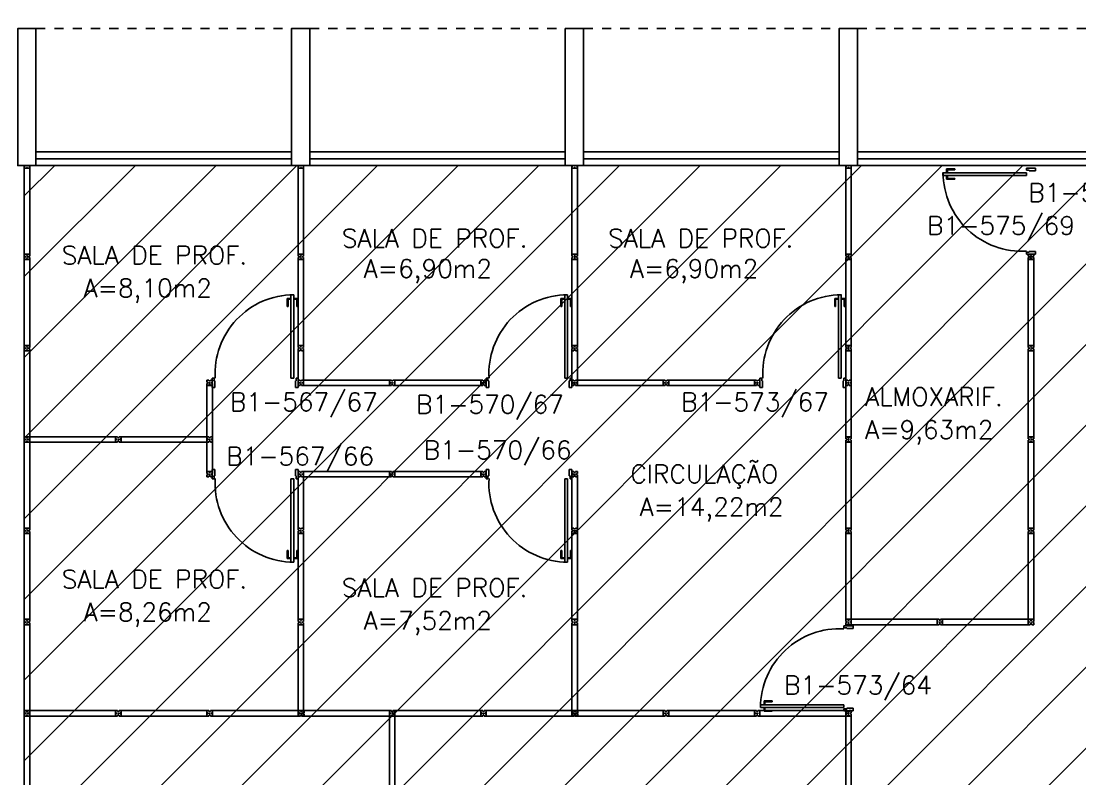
# Model space of a CAD drawing. Extents: x -16 to 243, y 482 to 579.
# Drawn here: x 96.22 to 107.82, y 560.48 to 568.78 of the extents above; entities that cross this region are included whole.
import ezdxf

# ---------------------------------------------------------------- set-up
doc = ezdxf.new("R2010")
doc.units = 0
doc.header["$LTSCALE"] = 0.02
doc.header["$MEASUREMENT"] = 0
doc.linetypes.add('HIDDEN2', pattern=[0.1875, 0.125, -0.0625])
doc.layers.get('0').update_dxf_attribs({"linetype": 'CONTINUOUS'})
for name, color, linetype in [('AREA', 2, 'CONTINUOUS'), ('CENTRO_DE_CUSTO', 1, 'CONTINUOUS'), ('DIV', 2, 'CONTINUOUS'), ('ESQ', 1, 'CONTINUOUS'), ('ESTR', 3, 'CONTINUOUS'), ('PROJ', 1, 'HIDDEN2'), ('TEXTO', 2, 'CONTINUOUS'), ('TEXTO-ENDEREÇO', 2, 'CONTINUOUS'), ('USO1', 2, 'CONTINUOUS')]:
    doc.layers.add(name, color=color, linetype=linetype)
doc.styles.add('1', font='romans.shx')
doc.styles.add('UNB-100', font='simplex.shx', dxfattribs={"height": 0.2})
doc.styles.add('UNB-100-1', font='simplex.shx', dxfattribs={"height": 0.2})
doc.dimstyles.new('1-600', dxfattribs={"dimtxt": 1.1, "dimasz": 2.5, "dimexe": 2, "dimexo": 4, "dimgap": 0.2, "dimtad": 1, "dimdec": 0, "dimzin": 4, "dimdsep": 46, "dimlunit": 6, "dimtxsty": '1', "dimblk1": 'NONE', "dimblk2": 'NONE', "dimsah": 1, "dimcen": 0, "dimclrd": 2, "dimclre": 2, "dimclrt": 2, "dimadec": 0, "dimazin": 0, "dimtfac": 1, "dimtdec": 0, "dimtmove": 2, "dimatfit": 3, "dimldrblk": 'NONE', "dimfxl": 0, "dimtolj": 1, "dimtzin": 0, "dimarcsym": 0})

# ---------------------------------------------------------------- blocks, each defined once
blk = doc.blocks.new('PDV2D-SLN')
at = {"layer": 'DIV'}
for p, q in [((0.03, 0.05), (0.06, 0.05)), ((0.03, 0.035), (0.03, 0.05)), ((0.03, -0.035), (0.03, 0.035)), ((0.06, 0.05), (0.06, -0.02)), ((0.941, 0.05), (0.941, -0.02)), ((0.971, 0.05), (0.941, 0.05)), ((0.971, 0.035), (0.971, 0.05)), ((0.971, -0.035), (0.971, 0.035)), ((0.03, -0.05), (0.03, -0.035)), ((0.05, -0.05), (0.03, -0.05)), ((0.05, -0.02), (0.06, -0.02)), ((0.05, -0.02), (0.05, -0.05)), ((0.079, -0.05), (0.109, -0.05)), ((0.079, -0.05), (0.079, -0.965)), ((0.109, -0.05), (0.109, -0.965)), ((0.951, -0.02), (0.941, -0.02)), ((0.951, -0.02), (0.951, -0.05)), ((0.951, -0.05), (0.971, -0.05)), ((0.971, -0.05), (0.971, -0.035)), ((0.109, -0.965), (0.079, -0.965))]:
    blk.add_line(p, q, dxfattribs=at)
at = {"layer": 'DIV', "color": 1}
for p, q in [((0.036, -0.925), (0.036, -0.835)), ((0.046, -0.835), (0.036, -0.835)), ((0.036, -0.925), (0.076, -0.925)), ((0.046, -0.915), (0.046, -0.835)), ((0.046, -0.915), (0.076, -0.915)), ((0.141, -0.915), (0.111, -0.915)), ((0.151, -0.925), (0.111, -0.925)), ((0.141, -0.915), (0.141, -0.835)), ((0.141, -0.835), (0.151, -0.835)), ((0.151, -0.925), (0.151, -0.835))]:
    blk.add_line(p, q, dxfattribs=at)
blk.add_arc((0.076, -0.1), 0.864, 270.1564, 3.345, dxfattribs=at)
blk = doc.blocks.new('DIV-SLN')
for p, q in [((-0.0051, 0), (0.0051, 0)), ((0, -0.0051), (0, 0.0051)), ((0.0205, 0.006), (0.03, 0.006)), ((0.0205, -0.006), (0.0205, 0.006)), ((0.03, 0.03), (0.97, 0.03)), ((0.03, 0.03), (0.03, -0.03)), ((0.03, 0.009), (0.03, 0.027)), ((0.03, 0.005), (0.03, -0.005)), ((0.97, 0.03), (0.97, -0.03)), ((0.9795, 0.006), (0.97, 0.006)), ((0.97, 0.005), (0.97, -0.005)), ((0.9795, -0.006), (0.9795, 0.006)), ((1.0051, 0), (0.9949, 0)), ((0.9949, 0), (1.0051, 0)), ((1, -0.0051), (1, 0.0051)), ((0.0205, -0.006), (0.03, -0.006)), ((0.03, -0.03), (0.03, -0.009)), ((0.03, -0.009), (0.03, -0.027)), ((0.03, -0.03), (0.97, -0.03)), ((0.9795, -0.006), (0.97, -0.006))]:
    blk.add_line(p, q)
blk = doc.blocks.new('MTT-SLN')
for p, q in [((-0.008, 0.03), (-0.03, 0.03)), ((-0.03, 0.03), (-0.03, 0.006)), ((-0.0185, 0.006), (-0.03, 0.006)), ((-0.0185, -0.006), (-0.0185, 0.006)), ((-0.008, 0.03), (-0.008, 0.02)), ((-0.008, 0.02), (0.008, 0.02)), ((-0.0051, 0), (0.0051, 0)), ((0, -0.0051), (0, 0.0051)), ((0.008, 0.03), (0.03, 0.03)), ((0.008, 0.03), (0.008, 0.02)), ((0.0205, -0.006), (0.0205, 0.006)), ((0.0205, 0.006), (0.03, 0.006)), ((0.03, 0.006), (0.03, 0.03)), ((-0.03, -0.03), (-0.03, -0.006)), ((-0.0185, -0.006), (-0.03, -0.006)), ((-0.008, -0.03), (-0.03, -0.03)), ((-0.008, -0.02), (0.008, -0.02)), ((-0.008, -0.03), (-0.008, -0.02)), ((0.008, -0.03), (0.008, -0.02)), ((0.008, -0.03), (0.03, -0.03)), ((0.0205, -0.006), (0.03, -0.006)), ((0.03, -0.006), (0.03, -0.03))]:
    blk.add_line(p, q)
blk = doc.blocks.new('DIVMT-SLN')
for p, q in [((-0.03, 0.03), (-0.03, 0.006)), ((-0.008, 0.03), (-0.03, 0.03)), ((-0.0185, 0.006), (-0.03, 0.006)), ((-0.0185, -0.006), (-0.0185, 0.006)), ((-0.008, 0.03), (-0.008, 0.02)), ((-0.008, 0.02), (0.008, 0.02)), ((-0.0051, 0), (0.0051, 0)), ((0.0051, 0), (-0.0051, 0)), ((-0.0051, 0), (0.0051, 0)), ((0, -0.0051), (0, 0.0051)), ((0, 0.0051), (0, -0.0051)), ((0.008, 0.03), (0.008, 0.02)), ((0.008, 0.03), (0.03, 0.03)), ((0.0205, 0.006), (0.03, 0.006)), ((0.0205, -0.006), (0.0205, 0.006)), ((0.0205, 0.006), (0.0205, -0.006)), ((0.0205, 0.006), (0.03, 0.006)), ((0.97, 0.03), (0.03, 0.03)), ((0.03, 0.006), (0.03, 0.03)), ((0.03, -0.03), (0.03, 0.03)), ((0.03, -0.005), (0.03, 0.005)), ((0.97, -0.03), (0.97, 0.03)), ((0.97, 0.03), (0.97, 0.009)), ((0.97, 0.009), (0.97, 0.027)), ((0.9795, 0.006), (0.97, 0.006)), ((0.97, -0.005), (0.97, 0.005)), ((0.9795, 0.006), (0.9795, -0.006)), ((1.0051, 0), (0.9949, 0)), ((1, 0.0051), (1, -0.0051)), ((-0.0185, -0.006), (-0.03, -0.006)), ((-0.03, -0.03), (-0.03, -0.006)), ((-0.008, -0.03), (-0.03, -0.03)), ((-0.008, -0.03), (-0.008, -0.02)), ((-0.008, -0.02), (0.008, -0.02)), ((0.008, -0.03), (0.008, -0.02)), ((0.008, -0.03), (0.03, -0.03)), ((0.0205, -0.006), (0.03, -0.006)), ((0.0205, -0.006), (0.03, -0.006)), ((0.03, -0.006), (0.03, -0.03)), ((0.97, -0.03), (0.03, -0.03)), ((0.9795, -0.006), (0.97, -0.006)), ((0.97, -0.009), (0.97, -0.027))]:
    blk.add_line(p, q)
blk = doc.blocks.new('DIVINI-SLN')
for p, q in [((-0.005, 0), (0.005, 0)), ((0.008, 0.02), (0, 0.02)), ((0, 0.001), (0, 0.02)), ((0, -0.005), (0, 0.005)), ((0, -0.02), (0, 0.001)), ((0.008, 0.03), (0.03, 0.03)), ((0.008, 0.03), (0.008, 0.02)), ((0.02, 0.006), (0.03, 0.006)), ((0.02, 0.006), (0.02, -0.006)), ((0.02, -0.004), (0.02, 0.004)), ((0.023, 0.006), (0.027, 0.006)), ((0.97, 0.03), (0.03, 0.03)), ((0.03, -0.03), (0.03, 0.03)), ((0.03, 0.009), (0.03, 0.027)), ((0.03, -0.005), (0.03, 0.005)), ((0.97, 0.03), (0.97, 0.009)), ((0.97, -0.03), (0.97, 0.03)), ((0.97, 0.009), (0.97, 0.027)), ((0.98, 0.006), (0.97, 0.006)), ((0.97, -0.005), (0.97, 0.005)), ((0.98, 0.006), (0.98, -0.006)), ((0.99, 0), (1.008, 0)), ((0.999, 0.006), (0.999, -0.006)), ((0, -0.02), (0.008, -0.02)), ((0.008, -0.03), (0.008, -0.02)), ((0.008, -0.03), (0.03, -0.03)), ((0.02, -0.006), (0.03, -0.006)), ((0.023, -0.006), (0.027, -0.006)), ((0.03, -0.009), (0.03, -0.027)), ((0.97, -0.03), (0.03, -0.03)), ((0.98, -0.006), (0.97, -0.006)), ((0.97, -0.009), (0.97, -0.027))]:
    blk.add_line(p, q)
blk = doc.blocks.new('PDV2E-SLN')
at = {"layer": 'DIV'}
for p, q in [((0.065, 0.05), (0.065, 0.965)), ((0.095, 0.965), (0.065, 0.965)), ((0.095, 0.05), (0.095, 0.965)), ((0.049, 0.05), (0.029, 0.05)), ((0.029, 0.05), (0.029, 0.035)), ((0.029, 0.035), (0.029, -0.035)), ((0.049, 0.02), (0.049, 0.05)), ((0.049, 0.02), (0.059, 0.02)), ((0.059, -0.05), (0.059, 0.02)), ((0.065, 0.05), (0.095, 0.05)), ((0.928, -0.05), (0.928, 0.02)), ((0.938, 0.02), (0.928, 0.02)), ((0.938, 0.05), (0.958, 0.05)), ((0.938, 0.02), (0.938, 0.05)), ((0.958, 0.05), (0.958, 0.035)), ((0.958, 0.035), (0.958, -0.035)), ((0.029, -0.035), (0.029, -0.05)), ((0.029, -0.05), (0.059, -0.05)), ((0.958, -0.05), (0.928, -0.05)), ((0.958, -0.035), (0.958, -0.05))]:
    blk.add_line(p, q, dxfattribs=at)
at = {"layer": 'DIV', "color": 1}
for p, q in [((0.023, 0.925), (0.063, 0.925)), ((0.023, 0.925), (0.023, 0.835)), ((0.033, 0.835), (0.023, 0.835)), ((0.033, 0.915), (0.063, 0.915)), ((0.033, 0.915), (0.033, 0.835)), ((0.138, 0.925), (0.097, 0.925)), ((0.128, 0.915), (0.097, 0.915)), ((0.128, 0.915), (0.128, 0.835)), ((0.128, 0.835), (0.137, 0.835)), ((0.138, 0.925), (0.138, 0.835))]:
    blk.add_line(p, q, dxfattribs=at)
blk.add_arc((0.063, 0.1), 0.864, 356.655, 89.8436, dxfattribs=at)
blk = doc.blocks.new('*D38')
at = {"color": 2, "linetype": 'ByBlock'}
for p, q in [((96.184, 572.697), (96.184, 577.197)), ((132.184, 572.697), (132.184, 577.197)), ((132.184, 575.197), (96.184, 575.197))]:
    blk.add_line(p, q, dxfattribs=at)
at = {"color": 2, "linetype": 'ByBlock', "insert": (114.184, 576.13), "char_height": 1.1, "attachment_point": 5, "style": '1'}
blk.add_mtext('\\A1;Administração', dxfattribs=at)
blk = doc.blocks.new('_NONE')
at = {"color": 0, "linetype": 'ByBlock'}
blk.add_circle((0, 0), 0.25, dxfattribs=at)

msp = doc.modelspace()

# ---------------------------------------------------------------- hatches: boundary and pattern name
at = {"layer": 'CENTRO_DE_CUSTO'}
h = msp.add_hatch(dxfattribs=at)
h.set_pattern_fill('ANSI31', color=256, scale=5, style=0)
h.set_pattern_definition([(45, (0, -50), (-0.44194174, 0.44194174), [])])
h.paths.add_polyline_path([(96.257, 567.197), (96.257, 557.168), (108.257, 557.168), (108.257, 554.168), (132.213, 554.168), (132.213, 567.197)])

# ---------------------------------------------------------------- linework, layer by layer
msp.add_lwpolyline([(96.257, 567.197), (96.257, 557.168), (108.257, 557.168), (108.257, 554.168), (132.213, 554.168), (132.213, 567.197), (96.257, 567.197)], dxfattribs=at)
at = {"layer": 'DIV'}
for p, q in [((99.257, 564.848), (99.257, 565.168)), ((99.317, 564.848), (99.317, 565.168)), ((102.257, 564.848), (102.257, 565.168)), ((102.317, 564.848), (102.317, 565.168)), ((105.257, 564.848), (105.257, 565.168)), ((105.317, 564.848), (105.317, 565.168)), ((99.257, 563.788), (99.257, 563.228)), ((99.317, 563.788), (99.317, 563.228)), ((102.257, 563.788), (102.257, 563.228)), ((102.317, 563.788), (102.317, 563.228))]:
    msp.add_line(p, q, dxfattribs=at)
at = {"layer": 'ESQ'}
for p, q in [((96.387, 567.347), (99.188, 567.347)), ((99.387, 567.347), (102.188, 567.347)), ((102.387, 567.347), (105.188, 567.347)), ((105.387, 567.347), (108.188, 567.347)), ((96.387, 567.272), (99.188, 567.272)), ((96.387, 567.197), (99.188, 567.197)), ((99.387, 567.272), (102.188, 567.272)), ((99.387, 567.197), (102.188, 567.197)), ((102.387, 567.272), (105.188, 567.272)), ((102.387, 567.197), (105.188, 567.197)), ((105.387, 567.272), (108.188, 567.272)), ((105.387, 567.197), (108.188, 567.197))]:
    msp.add_line(p, q, dxfattribs=at)
at = {"layer": 'ESTR'}
for points in [[(96.384, 567.197), (96.384, 568.697), (96.184, 568.697), (96.184, 567.197)], [(99.384, 567.197), (99.384, 568.697), (99.184, 568.697), (99.184, 567.197)], [(102.384, 567.197), (102.384, 568.697), (102.184, 568.697), (102.184, 567.197)], [(105.384, 567.197), (105.384, 568.697), (105.184, 568.697), (105.184, 567.197)]]:
    msp.add_lwpolyline(points, close=True, dxfattribs=at)
at = {"layer": 'PROJ'}
for p, q in [((96.387, 568.697), (99.187, 568.697)), ((99.387, 568.697), (102.187, 568.697)), ((102.387, 568.697), (105.187, 568.697)), ((105.387, 568.697), (108.187, 568.697))]:
    msp.add_line(p, q, dxfattribs=at)

# ---------------------------------------------------------------- block references
at = {"layer": 'DIV'}
for name, p, rotation in [('DIVINI-SLN', (96.287, 567.197), 270), ('DIVINI-SLN', (99.287, 567.197), 270), ('DIVINI-SLN', (102.287, 567.197), 270), ('DIVINI-SLN', (105.287, 567.197), 270), ('PDV2D-SLN', (107.287, 567.198), 270), ('DIVMT-SLN', (96.287, 566.198), 270), ('DIVMT-SLN', (99.287, 566.198), 270), ('DIVMT-SLN', (102.287, 566.198), 270), ('DIVMT-SLN', (105.287, 566.198), 270), ('DIVMT-SLN', (107.287, 566.198), 270), ('PDV2D-SLN', (99.287, 564.818), 180), ('PDV2D-SLN', (102.287, 564.818), 180), ('PDV2D-SLN', (105.287, 564.818), 180), ('PDV2D-SLN', (105.287, 564.818), 180), ('DIVMT-SLN', (96.287, 565.198), 270), ('DIVMT-SLN', (105.287, 565.198), 270), ('DIVMT-SLN', (107.287, 565.198), 270), ('DIVMT-SLN', (96.287, 564.198), 270), ('DIV-SLN', (97.287, 564.198), 180), ('DIV-SLN', (98.287, 564.198), 180), ('DIVMT-SLN', (105.287, 564.198), 270), ('DIVMT-SLN', (107.287, 564.198), 270), ('DIV-SLN', (100.287, 563.818), 180), ('DIV-SLN', (101.287, 563.818), 180), ('DIVMT-SLN', (96.287, 563.198), 270), ('DIVMT-SLN', (105.287, 563.198), 270), ('DIVMT-SLN', (107.287, 563.198), 270), ('DIVMT-SLN', (96.287, 562.198), 270), ('DIVMT-SLN', (106.287, 562.198), 180), ('DIVMT-SLN', (107.287, 562.198), 180), ('PDV2E-SLN', (105.287, 561.198), 90), ('DIVMT-SLN', (96.287, 561.198), 270), ('DIV-SLN', (97.287, 561.198), 180), ('DIV-SLN', (98.287, 561.198), 180), ('DIV-SLN', (99.287, 561.198), 180), ('DIV-SLN', (100.287, 561.198), 180), ('DIVMT-SLN', (100.287, 561.198), 270), ('DIV-SLN', (101.287, 561.198), 180), ('DIV-SLN', (102.287, 561.198), 180), ('DIV-SLN', (103.287, 561.198), 180), ('DIV-SLN', (104.287, 561.198), 180), ('DIV-SLN', (105.287, 561.198), 180), ('DIVMT-SLN', (105.287, 561.198), 270)]:
    msp.add_blockref(name, p, dxfattribs=dict(at, rotation=rotation))
for p in [(107.287, 566.198), (99.287, 565.198), (102.287, 565.198), (105.287, 565.198), (97.287, 564.198), (98.287, 564.198), (98.287, 563.818), (99.287, 563.818), (100.287, 563.818), (101.287, 563.818), (102.287, 563.818), (99.287, 563.198), (102.287, 563.198), (105.287, 562.198), (97.287, 561.198), (98.287, 561.198), (99.292, 561.198), (101.287, 561.198), (102.287, 561.198), (102.292, 561.198), (103.287, 561.198), (104.287, 561.198), (105.287, 561.198)]:
    msp.add_blockref('MTT-SLN', p, dxfattribs=at)
at = {"layer": 'DIV', "xscale": -1}
for name, p, rotation in [('MTT-SLN', (98.287, 564.818), 180), ('DIV-SLN', (98.287, 563.818), 270), ('MTT-SLN', (99.287, 564.818), 180), ('MTT-SLN', (100.287, 564.818), 180), ('MTT-SLN', (101.287, 564.818), 180), ('MTT-SLN', (102.287, 564.818), 180), ('MTT-SLN', (103.287, 564.818), 180), ('MTT-SLN', (104.287, 564.818), 180), ('MTT-SLN', (105.287, 564.818), 180), ('DIVMT-SLN', (99.287, 562.198), 270), ('DIVMT-SLN', (102.287, 562.198), 270), ('DIVMT-SLN', (99.287, 561.198), 270), ('DIVMT-SLN', (102.287, 561.198), 270)]:
    msp.add_blockref(name, p, dxfattribs=dict(at, rotation=rotation))
for name, p in [('DIV-SLN', (100.287, 564.818)), ('DIV-SLN', (101.287, 564.818)), ('DIV-SLN', (103.287, 564.818)), ('DIV-SLN', (104.287, 564.818)), ('PDV2D-SLN', (99.287, 563.818)), ('PDV2D-SLN', (102.287, 563.818))]:
    msp.add_blockref(name, p, dxfattribs=at)

# ---------------------------------------------------------------- texts
at = {"layer": 'AREA', "style": 'UNB-100'}
for s, p in [('A=6,90m2', (99.975, 565.969)), ('A=6,90m2', (102.892, 565.969)), ('A=8,10m2', (96.906, 565.756)), ('A=9,63m2', (105.469, 564.205)), ('A=14,22m2', (102.999, 563.36)), ('A=8,26m2', (96.906, 562.208)), ('A=7,52m2', (99.975, 562.115))]:
    msp.add_text(s, height=0.2, dxfattribs=at).set_placement(p)
at = {"layer": 'TEXTO', "linetype": 'Continuous', "style": 'UNB-100'}
for s, p in [('SALA DE PROF.', (99.736, 566.301)), ('SALA DE PROF.', (102.653, 566.301)), ('SALA DE PROF.', (96.667, 566.116)), ('ALMOXARIF.', (105.469, 564.565)), ('CIRCULAÇÃO', (102.897, 563.72)), ('SALA DE PROF.', (96.667, 562.568)), ('SALA DE PROF.', (99.736, 562.474))]:
    msp.add_text(s, height=0.2, dxfattribs=at).set_placement(p)
at = {"layer": 'TEXTO-ENDEREÇO', "style": 'UNB-100-1'}
for s, p in [('B1-577/69', (107.257, 566.801)), ('B1-575/69', (106.148, 566.441)), ('B1-567/67', (98.509, 564.509)), ('B1-570/67', (100.549, 564.482)), ('B1-573/67', (103.453, 564.509)), ('B1-570/66', (100.633, 563.983)), ('B1-567/66', (98.469, 563.915)), ('B1-573/64', (104.581, 561.408))]:
    msp.add_text(s, height=0.2, dxfattribs=at).set_placement(p)

# ---------------------------------------------------------------- dimensions: what is measured, and where the dimension line sits
at = {"layer": 'USO1'}
dim = msp.add_aligned_dim(p1=(132.184, 568.697), p2=(96.184, 568.697), distance=-6.5, text='Administração', dimstyle='1-600', dxfattribs=at)
dim.commit()
dim.dimension.update_dxf_attribs({"geometry": '*D38', "text_midpoint": (114.184, 576.13)})

doc.saveas('drawing.dxf')
